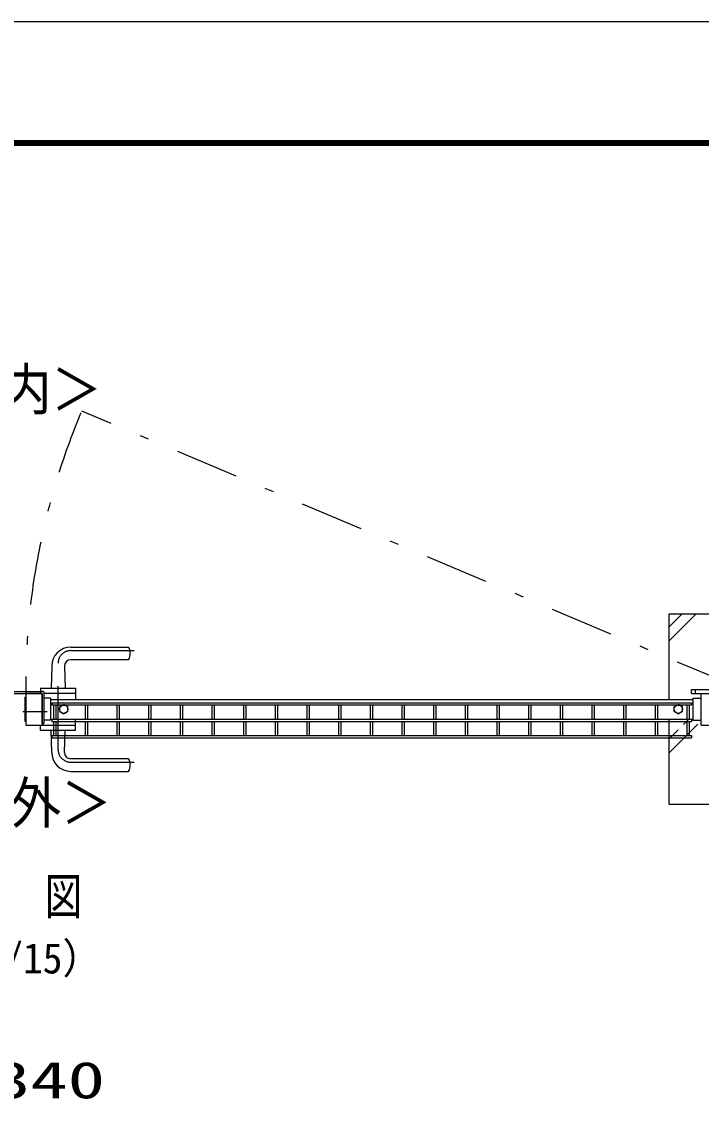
# Model space of a CAD drawing. Units: millimetres, scale not verified. Extents: x -4455 to 4455, y -3150 to 3150.
# Drawn here: x 1672 to 2745, y 1448 to 3150 of the extents above; entities that cross this region are included whole.
import ezdxf
from ezdxf.enums import TextEntityAlignment as Align

# ---------------------------------------------------------------- set-up
doc = ezdxf.new("R2010")
doc.units = ezdxf.units.MM
doc.header["$LTSCALE"] = 20
doc.linetypes.add('USER1', pattern=[10.7, 5, -2.5, 0.7, -2.5])
doc.linetypes.add('USER2', pattern=[0.375, 0.25, -0.125])
for name, color, linetype, lineweight in [('0-0_外形線', 7, 'Continuous', 25), ('0-1_寸法線', 4, 'Continuous', 25), ('0-2_0', 3, 'USER2', 25), ('0-5_軸線', 2, 'USER1', 25), ('0-6_扉縦枠', 7, 'Continuous', 25), ('0-7_丁番', 3, 'Continuous', 25), ('0-9_ハッチング', 4, 'Continuous', 25), ('0-C_1', 7, 'Continuous', 25), ('1-3_NER', 30, 'Continuous', 25)]:
    doc.layers.add(name, color=color, linetype=linetype, lineweight=lineweight)
doc.styles.add('ＭＳ ゴシック', font='')
doc.styles.get('ＭＳ ゴシック').set_extended_font_data('MS Gothic')

msp = doc.modelspace()

# ---------------------------------------------------------------- linework, layer by layer
at = {"layer": '0-0_外形線'}
for p, q in [((2693.26, 2214.93), (2693.26, 2080.43)), ((2993.26, 2214.93), (2693.26, 2214.93)), ((1749.26, 2162.93), (1840.58, 2162.93)), ((1719.26, 2132.93), (1718.26, 2097.93)), ((1739.26, 2132.93), (1740.26, 2097.93)), ((1840.58, 2142.93), (1749.26, 2142.93)), ((1701.76, 2097.93), (1701.76, 2089.93)), ((1701.76, 2097.93), (1756.76, 2097.93)), ((1756.76, 2097.93), (1756.76, 2080.43)), ((1676.66, 2083.93), (1676.66, 2045.93)), ((1676.66, 2083.93), (1678.26, 2083.93)), ((1678.26, 2089.93), (1678.26, 2039.93)), ((1704.26, 2089.93), (1678.26, 2089.93)), ((1678.26, 2083.93), (1678.26, 2045.93)), ((1704.26, 2089.93), (1704.26, 2039.93)), ((1756.76, 2089.93), (1707.46, 2089.93)), ((1717.26, 2082.38), (1707.46, 2082.38)), ((1717.26, 2082.38), (1717.26, 2047.48)), ((1717.26, 2080.43), (2731.26, 2080.43)), ((2731.26, 2082.38), (2744.26, 2082.38)), ((1731.77, 2068.68), (1738.26, 2072.43)), ((1731.77, 2061.18), (1731.77, 2068.68)), ((1731.77, 2061.18), (1738.26, 2057.43)), ((1744.76, 2068.68), (1738.26, 2072.43)), ((1744.76, 2061.18), (1738.26, 2057.43)), ((1744.76, 2061.18), (1744.76, 2068.68)), ((2701.82, 2068.68), (2708.31, 2072.43)), ((2701.82, 2061.18), (2701.82, 2068.68)), ((2701.82, 2061.18), (2708.31, 2057.43)), ((2714.81, 2068.68), (2708.31, 2072.43)), ((2714.81, 2061.18), (2708.31, 2057.43)), ((2714.81, 2061.18), (2714.81, 2068.68)), ((1676.66, 2045.93), (1678.26, 2045.93)), ((1705.26, 2043.13), (1705.26, 2039.93)), ((1717.26, 2047.48), (1707.46, 2047.48)), ((1717.26, 2049.43), (2731.26, 2049.43)), ((1756.76, 2031.93), (1756.76, 2049.43)), ((2693.26, 2049.43), (2693.26, 1914.93)), ((1678.26, 2039.93), (1756.76, 2039.93)), ((1701.76, 2031.93), (1701.76, 2039.93)), ((1701.76, 2031.93), (1756.76, 2031.93)), ((1719.26, 1996.93), (1718.26, 2031.93)), ((1739.26, 1996.93), (1740.26, 2031.93)), ((1840.58, 1986.93), (1749.26, 1986.93)), ((1749.26, 1966.93), (1840.58, 1966.93)), ((2693.26, 1914.93), (2993.26, 1914.93))]:
    msp.add_line(p, q, dxfattribs=at)
msp.add_lwpolyline([(2731.26, 2082.38), (2731.26, 2047.48), (2744.26, 2047.48)], dxfattribs=at)
for centre in [(1738.26, 2064.93), (2708.31, 2064.93)]:
    msp.add_circle(centre, 6.5, dxfattribs=at)
for centre, radius, start, end in [((1749.26, 2132.93), 30, 90, 180), ((1823.26, 2152.93), 20, 330, 30), ((1749.26, 2132.93), 10, 90, 180), ((1749.26, 1996.93), 30, 180, 270), ((1749.26, 1996.93), 10, 180, 270), ((1823.26, 1976.93), 20, 330, 30)]:
    msp.add_arc(centre, radius, start, end, dxfattribs=at)
at = {"layer": '0-2_0', "linetype": 'Continuous'}
msp.add_lwpolyline([(-4455.28, 3150.1), (4454.72, 3150.1), (4454.72, -3149.9), (-4455.28, -3149.9)], close=True, dxfattribs=at)
at = {"layer": '0-2_0', "color": 7, "linetype": 'Continuous'}
for points in [[(-4155.28, 2962.6), (4154.72, 2962.6), (4154.72, -2962.4), (-4155.28, -2962.4)], [(-4153.41, 2960.72), (4152.84, 2960.72), (4152.84, -2960.53), (-4153.41, -2960.53)], [(-4151.53, 2958.85), (4150.97, 2958.85), (4150.97, -2958.65), (-4151.53, -2958.65)], [(-4149.66, 2956.97), (4149.09, 2956.97), (4149.09, -2956.78), (-4149.66, -2956.78)], [(-4147.78, 2955.1), (4147.22, 2955.1), (4147.22, -2954.9), (-4147.78, -2954.9)]]:
    msp.add_lwpolyline(points, close=True, dxfattribs=at)
at = {"layer": '0-5_軸線'}
for p, q in [((1749.26, 2157.43), (1853.78, 2157.43)), ((1729.26, 2001.43), (1729.26, 2137.43)), ((1711.79, 2060.63), (1673.4, 2060.63)), ((1749.26, 1981.43), (1853.78, 1981.43))]:
    msp.add_line(p, q, dxfattribs=at)
for centre, start, end in [((1749.26, 2137.43), 90, 180), ((1749.26, 2001.43), 180, 270)]:
    msp.add_arc(centre, 20, start, end, dxfattribs=at)
at = {"layer": '0-6_扉縦枠'}
for p, q in [((2744.26, 2089.93), (2770.26, 2089.93)), ((2744.26, 2039.93), (2744.26, 2089.93)), ((2744.26, 2039.93), (2770.26, 2039.93))]:
    msp.add_line(p, q, dxfattribs=at)
at = {"layer": '0-7_丁番'}
for p, q in [((2729.26, 2089.93), (2729.26, 2095.93)), ((2729.26, 2095.93), (2789.17, 2095.93)), ((1627.46, 2093.13), (1704.26, 2093.13)), ((1627.46, 2089.93), (1704.26, 2089.93)), ((1704.26, 2043.13), (1704.26, 2089.93)), ((1707.46, 2043.13), (1707.46, 2089.93)), ((2729.26, 2089.93), (2797.04, 2089.93)), ((1704.26, 2043.13), (1707.46, 2043.13))]:
    msp.add_line(p, q, dxfattribs=at)
at = {"layer": '0-7_丁番', "color": 4}
msp.add_line((2735.26, 2089.93), (2735.26, 2095.95), dxfattribs=at)
at = {"layer": '0-7_丁番'}
msp.add_arc((1704.26, 2089.93), 3.2, 360, 90, dxfattribs=at)
at = {"layer": '0-9_ハッチング', "linetype": 'USER1'}
msp.add_line((2799.14, 2100.61), (1766.56, 2535.46), dxfattribs=at)
at = {"layer": '0-9_ハッチング'}
for p, q in [((2693.26, 2172.31), (2735.88, 2214.93)), ((2693.26, 2194.41), (2713.78, 2214.93)), ((2716.31, 2040.68), (2725.06, 2049.43)), ((2693.26, 1995.53), (2739.01, 2041.28)), ((2693.26, 2017.63), (2708.06, 2032.43))]:
    msp.add_line(p, q, dxfattribs=at)
at = {"layer": '0-9_ハッチング', "linetype": 'USER1'}
msp.add_arc((2791.69, 2100.79), 1113.48, 157.17436, 180.54955, dxfattribs=at)
at = {"layer": '1-3_NER'}
for p, q in [((1719.26, 2075.23), (2729.26, 2075.23)), ((1719.26, 2075.23), (1719.26, 2071.63)), ((1719.26, 2071.63), (2729.26, 2071.63)), ((1722.46, 2049.43), (1722.46, 2071.63)), ((1726.06, 2049.43), (1726.06, 2071.63)), ((1772.46, 2049.43), (1772.46, 2071.63)), ((1776.06, 2049.43), (1776.06, 2071.63)), ((1822.46, 2049.43), (1822.46, 2071.63)), ((1826.06, 2049.43), (1826.06, 2071.63)), ((1872.46, 2049.43), (1872.46, 2071.63)), ((1876.06, 2049.43), (1876.06, 2071.63)), ((1922.46, 2049.43), (1922.46, 2071.63)), ((1926.06, 2049.43), (1926.06, 2071.63)), ((1972.46, 2049.43), (1972.46, 2071.63)), ((1976.06, 2049.43), (1976.06, 2071.63)), ((2022.46, 2049.43), (2022.46, 2071.63)), ((2026.06, 2049.43), (2026.06, 2071.63)), ((2072.46, 2049.43), (2072.46, 2071.63)), ((2076.06, 2049.43), (2076.06, 2071.63)), ((2122.46, 2049.43), (2122.46, 2071.63)), ((2126.06, 2049.43), (2126.06, 2071.63)), ((2172.46, 2049.43), (2172.46, 2071.63)), ((2176.06, 2049.43), (2176.06, 2071.63)), ((2222.46, 2049.43), (2222.46, 2071.63)), ((2226.06, 2049.43), (2226.06, 2071.63)), ((2272.46, 2049.43), (2272.46, 2071.63)), ((2276.06, 2049.43), (2276.06, 2071.63)), ((2322.46, 2049.43), (2322.46, 2071.63)), ((2326.06, 2049.43), (2326.06, 2071.63)), ((2372.46, 2049.43), (2372.46, 2071.63)), ((2376.06, 2049.43), (2376.06, 2071.63)), ((2422.46, 2049.43), (2422.46, 2071.63)), ((2426.06, 2049.43), (2426.06, 2071.63)), ((2472.46, 2049.43), (2472.46, 2071.63)), ((2476.06, 2049.43), (2476.06, 2071.63)), ((2522.46, 2049.43), (2522.46, 2071.63)), ((2526.06, 2049.43), (2526.06, 2071.63)), ((2572.46, 2049.43), (2572.46, 2071.63)), ((2576.06, 2049.43), (2576.06, 2071.63)), ((2622.46, 2049.43), (2622.46, 2071.63)), ((2626.06, 2049.43), (2626.06, 2071.63)), ((2672.46, 2049.43), (2672.46, 2071.63)), ((2676.06, 2049.43), (2676.06, 2071.63)), ((2722.46, 2049.43), (2722.46, 2071.63)), ((2726.06, 2049.43), (2726.06, 2071.63)), ((2729.26, 2075.23), (2729.26, 2071.63)), ((1719.26, 2049.43), (1719.26, 2045.83)), ((1719.26, 2045.83), (2729.26, 2045.83)), ((1722.46, 2023.62), (1722.46, 2045.83)), ((1726.06, 2023.62), (1726.06, 2045.83)), ((1772.46, 2023.62), (1772.46, 2045.83)), ((1776.06, 2023.62), (1776.06, 2045.83)), ((1822.46, 2023.62), (1822.46, 2045.83)), ((1826.06, 2023.62), (1826.06, 2045.83)), ((1872.46, 2023.62), (1872.46, 2045.83)), ((1876.06, 2023.62), (1876.06, 2045.83)), ((1922.46, 2023.62), (1922.46, 2045.83)), ((1926.06, 2023.62), (1926.06, 2045.83)), ((1972.46, 2023.62), (1972.46, 2045.83)), ((1976.06, 2023.62), (1976.06, 2045.83)), ((2022.46, 2023.62), (2022.46, 2045.83)), ((2026.06, 2023.62), (2026.06, 2045.83)), ((2072.46, 2023.62), (2072.46, 2045.83)), ((2076.06, 2023.62), (2076.06, 2045.83)), ((2122.46, 2023.62), (2122.46, 2045.83)), ((2126.06, 2023.62), (2126.06, 2045.83)), ((2172.46, 2023.62), (2172.46, 2045.83)), ((2176.06, 2023.62), (2176.06, 2045.83)), ((2222.46, 2023.62), (2222.46, 2045.83)), ((2226.06, 2023.62), (2226.06, 2045.83)), ((2272.46, 2023.62), (2272.46, 2045.83)), ((2276.06, 2023.62), (2276.06, 2045.83)), ((2322.46, 2023.62), (2322.46, 2045.83)), ((2326.06, 2023.62), (2326.06, 2045.83)), ((2372.46, 2023.62), (2372.46, 2045.83)), ((2376.06, 2023.62), (2376.06, 2045.83)), ((2422.46, 2023.62), (2422.46, 2045.83)), ((2426.06, 2023.62), (2426.06, 2045.83)), ((2472.46, 2023.62), (2472.46, 2045.83)), ((2476.06, 2023.62), (2476.06, 2045.83)), ((2522.46, 2023.62), (2522.46, 2045.83)), ((2526.06, 2023.62), (2526.06, 2045.83)), ((2572.46, 2023.62), (2572.46, 2045.83)), ((2576.06, 2023.62), (2576.06, 2045.83)), ((2622.46, 2023.62), (2622.46, 2045.83)), ((2626.06, 2023.62), (2626.06, 2045.83)), ((2672.46, 2023.62), (2672.46, 2045.83)), ((2676.06, 2023.62), (2676.06, 2045.83)), ((2722.46, 2023.62), (2722.46, 2045.83)), ((2726.06, 2023.62), (2726.06, 2045.83)), ((1719.26, 2023.62), (2729.26, 2023.62)), ((1719.26, 2023.62), (1719.26, 2020.02)), ((1719.26, 2020.02), (2729.26, 2020.02)), ((2729.26, 2023.62), (2729.26, 2020.02))]:
    msp.add_line(p, q, dxfattribs=at)
msp.add_lwpolyline([(1719.26, 2049.43), (2729.26, 2049.43), (2729.26, 2045.83)], dxfattribs=at)

# ---------------------------------------------------------------- texts
at = {"layer": '0-0_外形線', "style": 'ＭＳ ゴシック', "width": 0.9}
for s, p in [('＜内＞', (1559.23, 2517.71)), ('＜外＞', (1574.67, 1865.22))]:
    msp.add_text(s, height=64.96, dxfattribs=at).set_placement(p, align=Align.BOTTOM_LEFT)
at = {"layer": '0-1_寸法線', "color": 2, "style": 'ＭＳ ゴシック', "width": 1.5}
msp.add_text('2340', height=57.77, dxfattribs=at).set_placement((1567.55, 1433.53), align=Align.BOTTOM_LEFT)
at = {"layer": '0-C_1', "style": 'ＭＳ ゴシック'}
for s, height, width, p in [('平\u3000面\u3000図', 57.77, 0.75, (1471.83, 1723.49)), ('（１/15）', 48.09, 0.95, (1518.25, 1633.58))]:
    msp.add_text(s, height=height, dxfattribs=dict(at, width=width)).set_placement(p, align=Align.BOTTOM_LEFT)

doc.saveas('drawing.dxf')
